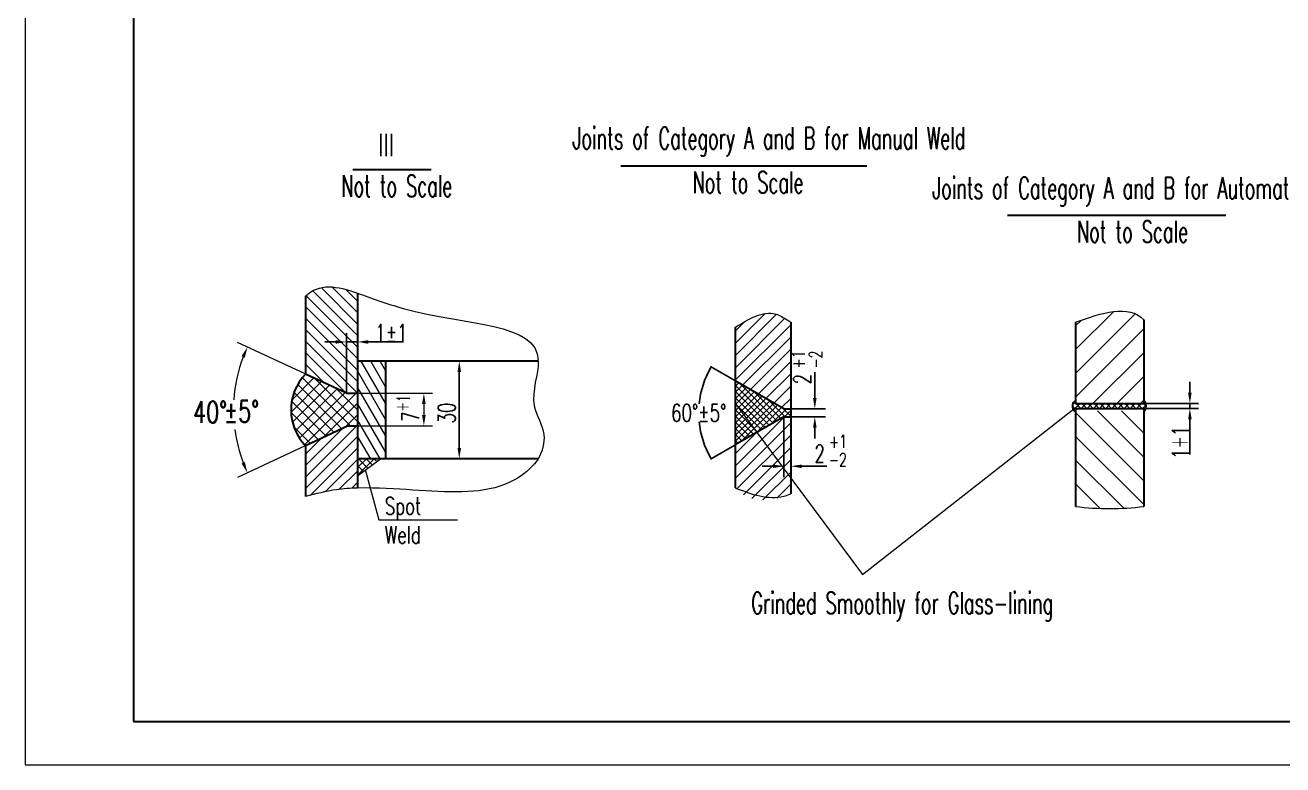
# Model space of a CAD drawing. Extents: x 0 to 594, y 0 to 841.
# Drawn here: x 0 to 289.8, y 0 to 170.5 of the extents above; entities that cross this region are included whole.
import ezdxf

# ---------------------------------------------------------------- set-up
doc = ezdxf.new("R2010")
doc.units = 0
doc.header["$LTSCALE"] = 7
doc.header["$MEASUREMENT"] = 0
doc.linetypes.add('DASHED', pattern=[0.75, 0.5, -0.25])
doc.layers.get('0').update_dxf_attribs({"linetype": 'CONTINUOUS', "lineweight": 30})
doc.layers.get('DEFPOINTS').update_dxf_attribs({"color": 2, "linetype": 'DASHED', "lineweight": 13})
for name, color, linetype, lineweight in [('DIM', 4, 'CONTINUOUS', 13), ('FULL', 7, 'CONTINUOUS', 30), ('MAIN', 7, 'CONTINUOUS', 30), ('THIN', 3, 'CONTINUOUS', 13)]:
    doc.layers.add(name, color=color, linetype=linetype, lineweight=lineweight)
doc.styles.add('HZ3', font='romans.shx', dxfattribs={"width": 0.7, "height": 3, "bigfont": 'hztxt.shx'})
doc.styles.add('HZ4', font='romans.shx', dxfattribs={"width": 0.7, "height": 4, "bigfont": 'hztxt.shx'})
doc.styles.add('HZ5', font='romans.shx', dxfattribs={"width": 0.7, "height": 5, "bigfont": 'hztxt.shx'})
doc.styles.add('HZ6', font='romans.shx', dxfattribs={"width": 0.7, "height": 6, "bigfont": 'hztxt.shx'})
doc.styles.add('RMO3', font='romans.shx', dxfattribs={"width": 0.7, "height": 3})
doc.styles.add('RMO4', font='romans.shx', dxfattribs={"width": 0.7, "height": 4})
doc.dimstyles.get("Standard").update_dxf_attribs({"dimtxt": 0.18, "dimasz": 0.18, "dimexe": 0.18, "dimexo": 0.0625, "dimgap": 0.09, "dimtad": 0, "dimtih": 1, "dimtoh": 1, "dimdec": 4, "dimzin": 0, "dimdsep": 46, "dimtxsty": 'HZ4', "dimcen": 0.09, "dimadec": 0, "dimazin": 0, "dimtol": 1, "dimtm": 1e-09, "dimtfac": 1, "dimtdec": 4, "dimtofl": 0, "dimtmove": 0, "dimatfit": 3, "dimfxl": 0, "dimtolj": 1, "dimtzin": 0, "dimarcsym": 0})

# ---------------------------------------------------------------- blocks, each defined once
blk = doc.blocks.new('*D91')
at = {"layer": 'DEFPOINTS', "color": 0}
for p in [(83.03, 93.06), (83.14, 70.56), (100.02, 70.56)]:
    blk.add_point(p, dxfattribs=at)
at = {"layer": 'DIM', "color": 0, "lineweight": -2}
for p, q in [((83.1, 93.06), (102.52, 93.06)), ((100.02, 90.56), (100.02, 73.06)), ((83.2, 70.56), (102.52, 70.56))]:
    blk.add_line(p, q, dxfattribs=at)
at = {"layer": 'DIM', "color": 0}
for points in [[(99.61, 90.56), (100.44, 90.56), (100.02, 93.06)], [(99.61, 73.06), (100.44, 73.06), (100.02, 70.56)]]:
    blk.add_solid(points, dxfattribs=at)
at = {"layer": 'DIM', "color": 0, "insert": (97.12, 81.1), "char_height": 4, "attachment_point": 5, "rotation": 90, "style": 'RMO4'}
blk.add_mtext('\\A1;30', dxfattribs=at)
blk = doc.blocks.new('*D112')
at = {"layer": 'DEFPOINTS', "color": 0}
for p in [(174.77, 80.22), (176.42, 80.22), (176.42, 68.83)]:
    blk.add_point(p, dxfattribs=at)
at = {"layer": 'DIM', "color": 0, "lineweight": -2}
for p, q in [((174.77, 80.15), (174.77, 66.33)), ((176.42, 80.15), (176.42, 66.33)), ((172.27, 68.83), (169.77, 68.83)), ((178.92, 68.83), (184.67, 68.83))]:
    blk.add_line(p, q, dxfattribs=at)
at = {"layer": 'DIM', "color": 0}
for points in [[(172.27, 69.24), (172.27, 68.41), (174.77, 68.83)], [(178.92, 69.24), (178.92, 68.41), (176.42, 68.83)]]:
    blk.add_solid(points, dxfattribs=at)
at = {"layer": 'DIM', "color": 0, "insert": (183.05, 71.73), "char_height": 4, "attachment_point": 5, "style": 'RMO4'}
blk.add_mtext('\\A1;2', dxfattribs=at)
blk = doc.blocks.new('*D113')
at = {"layer": 'DEFPOINTS', "color": 0}
for p in [(176.37, 82.08), (181.93, 82.08), (176.37, 80.22)]:
    blk.add_point(p, dxfattribs=at)
at = {"layer": 'DIM', "color": 0, "lineweight": -2}
for p, q in [((181.93, 84.58), (181.93, 90.54)), ((176.44, 82.08), (184.43, 82.08)), ((176.44, 80.22), (184.43, 80.22)), ((181.93, 77.72), (181.93, 75.22))]:
    blk.add_line(p, q, dxfattribs=at)
at = {"layer": 'DIM', "color": 0}
for points in [[(181.51, 84.58), (182.35, 84.58), (181.93, 82.08)], [(181.51, 77.72), (182.35, 77.72), (181.93, 80.22)]]:
    blk.add_solid(points, dxfattribs=at)
at = {"layer": 'DIM', "color": 0, "insert": (179.03, 88.91), "char_height": 4, "attachment_point": 5, "rotation": 90, "style": 'RMO4'}
blk.add_mtext('\\A1;2', dxfattribs=at)
blk = doc.blocks.new('*D114')
at = {"layer": 'DEFPOINTS', "color": 0}
for p in [(163.57, 88.53), (155.51, 84.82), (174.77, 82.06), (174.77, 80.22), (163.57, 73.75)]:
    blk.add_point(p, dxfattribs=at)
at = {"layer": 'DIM', "color": 0, "lineweight": -2}
for p, q in [((163.52, 88.56), (157.87, 91.82)), ((163.52, 73.72), (157.87, 70.46))]:
    blk.add_line(p, q, dxfattribs=at)
for start, end in [(150.4869, 174.3379), (185.6621, 209.5131)]:
    blk.add_arc((176.37, 81.14), 21.18, start, end, dxfattribs=at)
at = {"layer": 'DIM', "color": 0}
for points in [[(157.91, 91.59), (157.96, 91.56), (158.03, 91.73)], [(157.96, 70.72), (157.91, 70.69), (158.03, 70.55)]]:
    blk.add_solid(points, dxfattribs=at)
at = {"layer": 'DIM', "color": 0, "insert": (155.19, 81.14), "char_height": 4, "attachment_point": 5, "style": 'HZ4'}
blk.add_mtext('\\A1;60%%d%%p5%%d', dxfattribs=at)
blk = doc.blocks.new('*D129')
at = {"layer": 'DEFPOINTS', "color": 0}
for p in [(76.59, 97.48), (74.01, 85.68), (76.59, 85.68)]:
    blk.add_point(p, dxfattribs=at)
at = {"layer": 'DIM', "color": 0, "lineweight": -2}
for p, q in [((74.01, 85.74), (74.01, 99.48)), ((76.59, 85.75), (76.59, 99.48)), ((71.51, 97.48), (69.01, 97.48)), ((74.01, 97.48), (76.59, 97.48)), ((79.09, 97.48), (87.16, 97.48))]:
    blk.add_line(p, q, dxfattribs=at)
at = {"layer": 'DIM', "color": 0}
for points in [[(71.51, 97.9), (71.51, 97.06), (74.01, 97.48)], [(79.09, 97.9), (79.09, 97.06), (76.59, 97.48)]]:
    blk.add_solid(points, dxfattribs=at)
at = {"layer": 'DIM', "color": 0, "insert": (84.38, 99.57), "char_height": 4, "attachment_point": 5, "style": 'HZ4'}
blk.add_mtext('\\A1;1±1', dxfattribs=at)
blk = doc.blocks.new('*D130')
at = {"layer": 'DEFPOINTS', "color": 0}
for p in [(255.2, 82.12), (255.93, 83.28), (268.34, 82.12)]:
    blk.add_point(p, dxfattribs=at)
at = {"layer": 'DIM', "color": 0, "lineweight": -2}
for p, q in [((268.34, 85.78), (268.34, 88.28)), ((255.26, 82.12), (270.34, 82.12)), ((255.99, 83.28), (270.34, 83.28)), ((268.34, 83.28), (268.34, 82.12)), ((268.34, 79.62), (268.34, 71.55))]:
    blk.add_line(p, q, dxfattribs=at)
at = {"layer": 'DIM', "color": 0}
for points in [[(267.93, 85.78), (268.76, 85.78), (268.34, 83.28)], [(267.93, 79.62), (268.76, 79.62), (268.34, 82.12)]]:
    blk.add_solid(points, dxfattribs=at)
at = {"layer": 'DIM', "color": 0, "insert": (266.25, 74.33), "char_height": 4, "attachment_point": 5, "rotation": 90, "style": 'HZ4'}
blk.add_mtext('\\A1;1＋1', dxfattribs=at)

msp = doc.modelspace()

# ---------------------------------------------------------------- hatches: boundary and pattern name
at = {"layer": 'DIM'}
h = msp.add_hatch(dxfattribs=at)
h.set_pattern_fill('ANSI37', color=256, scale=8, style=0)
h.set_pattern_definition([(45, (0, 11.3634), (-0.7071068, 0.7071068), []), (135, (0, 11.3634), (-0.7071068, -0.7071068), [])])
edge = h.paths.add_edge_path()
edge.add_line((242.02043, 83.28238), (242.02043, 83.85925))
edge.add_ellipse((242.02043, 82.70585), major_axis=(0, 1.1534), ratio=0.624928776, start_angle=0, end_angle=180)
edge.add_line((242.02043, 81.55244), (242.02043, 82.12018))
edge.add_line((242.02043, 82.12018), (257.74411, 82.12018))
edge.add_line((257.74411, 82.12018), (257.74411, 81.67385))
edge.add_ellipse((257.74411, 82.72608), major_axis=(0, 1.05223), ratio=0.496378631, start_angle=180, end_angle=360)
edge.add_line((257.74411, 83.77831), (257.74411, 83.28238))
edge.add_line((257.74411, 83.28238), (242.02043, 83.28238))
h = msp.add_hatch(dxfattribs=at)
h.set_pattern_fill('ANSI37', color=256, scale=10, style=0)
h.set_pattern_definition([(45, (-276.7177, -267.1123), (-0.8838835, 0.8838835), []), (135, (-276.7177, -267.1123), (-0.8838835, -0.8838835), [])])
h.paths.add_polyline_path([(76.59035, 70.56208), (76.59035, 66.62633), (81.87628, 70.56208)])
at = {"layer": 'THIN'}
h = msp.add_hatch(dxfattribs=at)
h.set_pattern_fill('ANSI31,_I', color=256, scale=16, style=2)
h.set_pattern_definition([(45, (-70.3293, -68.8924), (-1.414214, 1.414214), [])])
edge = h.paths.add_edge_path()
edge.add_spline(control_points=[(176.37263, 102.04527), (175.23755, 102.81808), (171.24848, 105.53112), (166.77473, 102.79533), (163.57263, 100.82215)], knot_values=[0.056578249, 0.056578249, 0.056578249, 0.056578249, 3.979076216, 13.840717032, 13.840717032, 13.840717032, 13.840717032], degree=3, periodic=0)
edge.add_line((163.57263, 100.82215), (163.57263, 88.52933))
edge.add_line((163.57263, 88.52933), (174.77263, 82.063))
edge.add_line((174.77263, 82.063), (176.37263, 82.07944))
edge.add_line((176.37263, 82.07944), (176.37263, 102.04527))
edge = h.paths.add_edge_path()
edge.add_line((163.57263, 73.74916), (163.57263, 63.83618))
edge.add_spline(control_points=[(163.57263, 63.83618), (165.74926, 61.84866), (168.24866, 59.56641), (176.90597, 62.63501), (176.37263, 62.45918)], knot_values=[0, 0, 0, 0, 11.360770573, 13.045481633, 13.045481633, 13.045481633, 13.045481633], degree=3, periodic=0)
edge.add_line((176.37263, 62.45918), (176.37263, 80.21548))
edge.add_line((176.37263, 80.21548), (174.77263, 80.21548))
edge.add_line((174.77263, 80.21548), (163.57263, 73.74916))
h = msp.add_hatch(dxfattribs=at)
h.set_pattern_fill('ANSI31', color=256, scale=31, style=0)
h.set_pattern_definition([(45, (23.7795, 8.9954), (-2.74004, 2.74004), [])])
edge = h.paths.add_edge_path()
edge.add_spline(control_points=[(257.74411, 102.58253), (254.15921, 106.27701), (248.08982, 104.16756), (242.02043, 102.0581)], knot_values=[0, 0, 0, 0, 15.73241918, 15.73241918, 15.73241918, 15.73241918], degree=3, periodic=0)
edge.add_line((242.02043, 102.0581), (242.02043, 83.1789))
edge.add_line((242.02043, 83.1789), (257.74411, 83.1789))
edge.add_line((257.74411, 83.1789), (257.74411, 102.58253))
h = msp.add_hatch(dxfattribs=at)
h.set_pattern_fill('ANSI37,_I', color=256, scale=8, style=2)
h.set_pattern_definition([(45, (-70.3293, -68.8924), (-0.7071068, 0.7071068), []), (135, (-70.3293, -68.8924), (-0.7071068, -0.7071068), [])])
h.paths.add_polyline_path([(163.57263, 73.74916), (174.77263, 80.21548), (176.37263, 80.21548), (176.37263, 82.07944), (174.77263, 82.063), (163.57263, 88.52933)])
h = msp.add_hatch(dxfattribs=at)
h.set_pattern_fill('ANSI31', color=256, scale=31, angle=90, style=0)
h.set_pattern_definition([(135, (23.7795, 8.9954), (-2.74004, -2.74004), [])])
h.paths.add_polyline_path([(257.74411, 81.60563), (242.02043, 81.60563), (242.02043, 59.57989, 0.065056717), (257.74411, 59.57989)])
h = msp.add_hatch(dxfattribs=at)
h.set_pattern_fill('ANSI31', color=256, scale=15, angle=90, style=0)
h.set_pattern_definition([(45, (428.956, -163.268), (1.325825, -1.325825), [])])
edge = h.paths.add_edge_path()
edge.add_line((76.59035, 79.14831), (76.59035, 63.80344))
edge.add_spline(control_points=[(76.59035, 63.80344), (74.91153, 63.76411), (70.67092, 63.46992), (66.9063, 62.44783), (64.59035, 61.81905)], knot_values=[311.211507241, 311.211507241, 311.211507241, 311.211507241, 323.401228913, 342.8885156, 342.8885156, 342.8885156, 342.8885156], degree=3, periodic=0)
edge.add_line((64.59035, 73.55262), (64.59035, 61.81905))
edge.add_line((74.45445, 78.15233), (64.59035, 73.55262))

# ---------------------------------------------------------------- linework, layer by layer
for p, q in [((137.20712, 138.06019), (193.93369, 138.06019)), ((242.02043, 102.0581), (242.02043, 83.28238)), ((257.74411, 102.58253), (257.74411, 83.28238)), ((242.02043, 83.28238), (257.74411, 83.28238)), ((242.02043, 82.12018), (257.74411, 82.12018)), ((242.02043, 82.12018), (242.02043, 59.57989)), ((257.74411, 82.12018), (257.74411, 59.57989))]:
    msp.add_line(p, q)
at = {"layer": 'DEFPOINTS', "linetype": 'ByBlock'}
for p in [(64.59035, 90.07154), (48.35759, 86.78432), (76.59035, 85.67712), (77.49035, 84.05617), (174.77263, 82.063), (176.37263, 82.063), (77.49035, 79.56799), (174.77263, 80.21548), (176.37263, 80.21548), (76.59035, 78.15233), (64.59035, 73.55262)]:
    msp.add_point(p, dxfattribs=at)
at = {"layer": 'DIM', "linetype": 'ByBlock'}
for p, q in [((64.53371, 90.09795), (48.94394, 97.36758)), ((76.65285, 85.67712), (93.8613, 85.67712)), ((91.8613, 83.17712), (91.8613, 80.65233)), ((76.65285, 78.15233), (93.8613, 78.15233)), ((64.53371, 73.52621), (48.94394, 66.25658))]:
    msp.add_line(p, q, dxfattribs=at)
at = {"layer": 'DIM'}
for p, q in [((163.74049, 83.11804), (192.9416, 43.8726)), ((192.9416, 43.8726), (241.88105, 82.28755)), ((76.59035, 66.62633), (81.87628, 70.56208)), ((78.32674, 68.04453), (81.45853, 56.50873)), ((81.45853, 56.50873), (90.10357, 56.50873)), ((90.10357, 56.50873), (99.62268, 56.50873))]:
    msp.add_line(p, q, dxfattribs=at)
at = {"layer": 'DIM', "linetype": 'ByBlock'}
for start, end in [(159.176094, 176.1686096), (187.5497544, 200.823906)]:
    msp.add_arc((82.30282, 81.81208), 34.30746, start, end, dxfattribs=at)
at = {"layer": 'DIM'}
msp.add_arc((249.88227, 119.74711), 60.67869, 262.5555402, 277.4444598, dxfattribs=at)
msp.add_spline([(163.51752, 100.78818), (172.92799, 103.92092), (176.3785, 102.04128)], degree=3, dxfattribs=at)
msp.add_open_spline([(242.02043, 102.0581), (248.08982, 104.16756), (254.15921, 106.27701), (257.74411, 102.58253)], degree=3, dxfattribs=at)
at = {"layer": 'DIM', "end_tangent": (-0.949717752, -0.313107318)}
msp.add_spline([(163.57263, 63.83618), (174.77263, 61.93169), (176.37263, 62.45918)], degree=3, dxfattribs=at)
at = {"layer": 'DIM', "linetype": 'ByBlock'}
msp.add_point((91.8613, 78.15233), dxfattribs=at)
for points in [[(49.85262, 94.17049), (50.62021, 93.84606), (51.2097, 96.31104)], [(91.44463, 83.17712), (92.27796, 83.17712), (91.8613, 85.67712)], [(91.44463, 80.65233), (92.27796, 80.65233), (91.8613, 78.15233)], [(50.62021, 69.7781), (49.85262, 69.45367), (51.2097, 67.31312)]]:
    msp.add_solid(points, dxfattribs=at)
at = {"layer": 'FULL'}
for p, q in [((25, 831), (25, 10)), ((93.53017, 137.13359), (75.50556, 137.13359)), ((64.59035, 108.0044), (64.59035, 90.07154)), ((76.59035, 108.72073), (76.59035, 79.14831)), ((176.37263, 102.04527), (176.37263, 82.07944)), ((163.57263, 100.82215), (163.57263, 88.52933)), ((83.00702, 93.06208), (76.59035, 93.06208)), ((118.22968, 93.06208), (83.03394, 93.06208)), ((83.03394, 93.06208), (83.03394, 70.56208)), ((74.01422, 85.67712), (64.59035, 90.07154)), ((163.57263, 88.52933), (163.57263, 73.74916)), ((174.77263, 82.063), (163.57263, 88.52933)), ((174.77263, 82.063), (176.37263, 82.07944)), ((176.37263, 82.07944), (176.37263, 80.21548)), ((76.59035, 79.14831), (76.59035, 63.80344)), ((174.77263, 80.21548), (163.57263, 73.74916)), ((174.77263, 80.21548), (176.37263, 80.21548)), ((176.37263, 80.21548), (176.37263, 62.45918)), ((74.45445, 78.15233), (64.59035, 73.55262)), ((64.59035, 73.55262), (64.59035, 61.81905)), ((163.57263, 73.74916), (163.57263, 63.83618)), ((83.03394, 70.56208), (76.59035, 70.56208)), ((118.22968, 70.56208), (83.13544, 70.56208)), ((25, 10), (584, 10))]:
    msp.add_line(p, q, dxfattribs=at)
msp.add_arc((73.14933, 81.81208), 11.89431, 136.020259, 223.979741, dxfattribs=at)
at = {"layer": 'MAIN'}
for p, q in [((226.33248, 126.72928), (276.64427, 126.72928)), ((74.01422, 85.67712), (76.59035, 85.67712)), ((74.45445, 78.15233), (76.59035, 78.15233))]:
    msp.add_line(p, q, dxfattribs=at)
for centre, major_axis, ratio, start_param, end_param in [((242.02043, 82.70585), (0, 1.1534), 0.624928776, 0, 3.141592654), ((257.74411, 82.72608), (0, 1.05223), 0.496378631, 3.141592654, 6.283185307)]:
    msp.add_ellipse(centre, major_axis=major_axis, ratio=ratio, start_param=start_param, end_param=end_param, dxfattribs=at)
at = {"layer": 'THIN'}
for p, q in [((0, 841), (0, 0)), ((76.59035, 104.24482), (70.68285, 110.15233)), ((76.59035, 96.28987), (64.73538, 108.14485)), ((76.59035, 98.94152), (66.25975, 109.27212)), ((76.59035, 101.59317), (68.18927, 109.99426)), ((76.59035, 106.89647), (73.91605, 109.57078)), ((76.59035, 93.63822), (64.59035, 105.63822)), ((76.59035, 90.98657), (64.59035, 102.98657)), ((76.59035, 88.33492), (64.59035, 100.33492)), ((76.59035, 85.68327), (64.59035, 97.68327)), ((73.88425, 85.73773), (64.59035, 95.03162)), ((83.03394, 83.3866), (77.4478, 93.06208)), ((83.03394, 87.1366), (79.61286, 93.06208)), ((83.03394, 90.8866), (81.77793, 93.06208)), ((63.69723, 89.03237), (64.68995, 90.02509)), ((68.91575, 88.05457), (64.59035, 92.37997)), ((83.03394, 79.6366), (76.59035, 90.79722)), ((61.26613, 81.29797), (68.30673, 88.33857)), ((61.49223, 84.17572), (66.49834, 89.18183)), ((61.59763, 78.97782), (70.11511, 87.4953)), ((72.98746, 77.46826), (62.79327, 87.66244)), ((74.95504, 78.15233), (63.863, 89.24436)), ((76.60423, 79.15478), (66.64607, 89.11294)), ((83.03394, 75.8866), (76.59035, 87.04722)), ((71.17907, 76.62499), (61.95945, 85.84461)), ((62.27176, 77.0003), (71.9235, 86.65204)), ((63.20677, 75.28366), (73.73189, 85.80877)), ((64.36618, 73.79142), (76.25188, 85.67712)), ((76.59035, 81.82031), (71.61457, 86.79609)), ((76.59035, 84.47196), (76.58307, 84.47924)), ((67.5623, 74.93846), (61.26919, 81.23157)), ((69.37068, 75.78173), (61.41231, 83.7401)), ((68.69137, 75.46496), (76.59035, 83.36394)), ((83.03394, 72.1366), (76.59035, 83.29722)), ((73.65987, 77.78181), (76.59035, 80.71229)), ((81.77793, 70.56208), (76.59035, 79.54722)), ((65.75391, 74.0952), (61.89968, 77.94943)), ((79.61286, 70.56208), (76.59035, 75.79722)), ((0, 0), (594, 0))]:
    msp.add_line(p, q, dxfattribs=at)
for points in [[(64.59035, 108.0044), (67.75971, 111.14541), (71.81467, 110.41058), (76.54966, 108.73515)], [(118.16888, 70.44739), (109.46124, 58.94941), (93.99282, 64.08104), (76.86502, 63.80921)]]:
    msp.add_open_spline(points, degree=3, dxfattribs=at)
for points, knots in [([(76.59035, 108.72073), (79.52352, 107.68039), (97.50781, 100.92346), (117.89432, 102.08902), (118.22542, 93.22379)], [35.79939372, 35.79939372, 35.79939372, 35.79939372, 57.894430037, 142.630664352, 142.630664352, 142.630664352, 142.630664352]), ([(118.22968, 93.06208), (118.27484, 90.14477), (115.52051, 83.48374), (120.51202, 76.7385), (119.10486, 72.23152), (118.22968, 70.56208)], [143.142463104, 143.142463104, 143.142463104, 143.142463104, 170.658187428, 189.437821014, 204.621299504, 204.621299504, 204.621299504, 204.621299504]), ([(76.59035, 63.80344), (74.91153, 63.76411), (70.67092, 63.46992), (66.9063, 62.44783), (64.59035, 61.81905)], [311.211507241, 311.211507241, 311.211507241, 311.211507241, 323.401228913, 342.8885156, 342.8885156, 342.8885156, 342.8885156])]:
    msp.add_open_spline(points, degree=3, knots=knots, dxfattribs=at)

# ---------------------------------------------------------------- texts
at = {"layer": 'DIM'}
for s, style, width, p in [('+1', 'RMO3', 0.7, (179.61858, 91.38113)), ('-2', 'RMO3', 0.7, (183.62007, 91.36563)), ('＋1', 'HZ3', 0.6, (88.65628, 81.38944))]:
    msp.add_text(s, height=3, rotation=90, dxfattribs=dict(at, style=style, width=width)).set_placement(p)
for s, height, style, width, p in [('40°', 5, 'HZ5', 0.7, (38.7146, 78.79814)), ('±5°', 5, 'HZ5', 0.7, (45.78959, 78.95452)), ('+1', 3, 'RMO3', 0.7, (185.18293, 73.04387)), ('-2', 3, 'RMO3', 0.7, (185.16743, 68.83031)), ('Grinded Smoothly for Glass-lining', 5, 'HZ5', 0.6, (167.29841, 34.81765))]:
    msp.add_text(s, height=height, dxfattribs=dict(at, style=style, width=width)).set_placement(p)
at = {"layer": 'DIM', "linetype": 'ByBlock', "insert": (88.81375, 80.26243), "char_height": 4, "attachment_point": 5, "rotation": 90, "style": 'RMO4'}
msp.add_mtext('\\A1;7', dxfattribs=at)
at = {"layer": 'DIM', "insert": (82.87225, 61.67983), "char_height": 4, "width": 16.8529, "attachment_point": 1, "style": 'HZ4'}
msp.add_mtext('Spot Weld', dxfattribs=at)
at = {"layer": 'THIN'}
for s, height, style, width, p in [('Ⅲ', 6, 'HZ6', 0.7, (81.08741, 139.66757)), ('Joints of Category A and B for Manual Weld', 5, 'HZ5', 0.6, (126.10311, 141.95277)), ('Not to Scale', 5, 'HZ5', 0.6, (153.74991, 131.77045)), ('Not to Scale', 5, 'HZ5', 0.6, (72.83431, 130.95221)), ('Joints of Category A and B for Automatic Weld', 5, 'HZ5', 0.6, (208.98948, 130.47401)), ('Not to Scale', 5, 'HZ5', 0.6, (242.33649, 120.43364))]:
    msp.add_text(s, height=height, dxfattribs=dict(at, style=style, width=width)).set_placement(p)

# ---------------------------------------------------------------- dimensions: what is measured, and where the dimension line sits
at = {"layer": 'DIM'}
for base, p1, p2, text, override, picture, middle in [((76.59035, 97.4787), (74.01422, 85.67712), (76.59035, 85.68327), '1±1', {"dimasz": 2.5, "dimexe": 2, "dimtad": 1, "dimtih": 0, "dimtoh": 0, "dimcen": 2, "dimtol": 0, "dimtp": 5, "dimtm": 5, "dimtfac": 0.7, "dimtofl": 1}, '*D129', (84.37665, 99.5687)), ((176.42263, 68.82677), (174.77263, 80.21548), (176.42263, 80.21548), '2', {"dimasz": 2.5, "dimexe": 2.5, "dimgap": 0.9, "dimtad": 1, "dimtih": 0, "dimtoh": 0, "dimtxsty": 'RMO4', "dimtfac": 2}, '*D112', (183.04856, 71.72677))]:
    dim = msp.add_linear_dim(base=base, p1=p1, p2=p2, text=text, dimstyle='Standard', override=override, dxfattribs=at)
    dim.commit()
    dim.dimension.update_dxf_attribs({"geometry": picture, "text_midpoint": middle})
for base, p1, p2, angle, text, override, picture, middle in [((100.02181, 70.56208), (83.03394, 93.06208), (83.13544, 70.56208), 270, '30', {"dimasz": 2.5, "dimexe": 2.5, "dimgap": 0.9, "dimtad": 1, "dimtih": 0, "dimtoh": 0, "dimdec": 0, "dimtxsty": 'RMO4', "dimtfac": 2, "dimtdec": 0, "dimatfit": 0}, '*D91', (100.02181, 81.10026)), ((181.92848, 82.07944), (176.37263, 80.21548), (176.37263, 82.07944), 90, '2', {"dimasz": 2.5, "dimexe": 2.5, "dimgap": 0.9, "dimtad": 1, "dimtih": 0, "dimtoh": 0, "dimtxsty": 'RMO4', "dimtfac": 2}, '*D113', (181.92848, 88.91277))]:
    dim = msp.add_linear_dim(base=base, p1=p1, p2=p2, angle=angle, text=text, dimstyle='Standard', override=override, dxfattribs=at)
    dim.commit()
    dim.dimension.update_dxf_attribs({"geometry": picture, "text_midpoint": middle, "dimtype": 160})
dim = msp.add_angular_dim_2l(base=(155.51097, 84.81772), line1=((174.77263, 82.063), (163.57263, 88.52933)), line2=((174.77263, 80.21548), (163.57263, 73.74916)), text='60%%d%%p5%%d', dimstyle='Standard', override={"dimadec": 4}, dxfattribs=at)
dim.commit()
dim.dimension.update_dxf_attribs({"geometry": '*D114', "text_midpoint": (155.18914, 81.13924)})
dim = msp.add_linear_dim(base=(268.34301, 82.12018), p1=(255.92534, 83.28238), p2=(255.19608, 82.12018), angle=90, text='1＋1', dimstyle='Standard', override={"dimasz": 2.5, "dimexe": 2, "dimtad": 1, "dimtih": 0, "dimtoh": 0, "dimcen": 2, "dimtol": 0, "dimtp": 5, "dimtm": 5, "dimtfac": 0.7, "dimtofl": 1}, dxfattribs=at)
dim.commit()
dim.dimension.update_dxf_attribs({"geometry": '*D130', "text_midpoint": (266.25301, 74.33389)})

doc.saveas('drawing.dxf')
